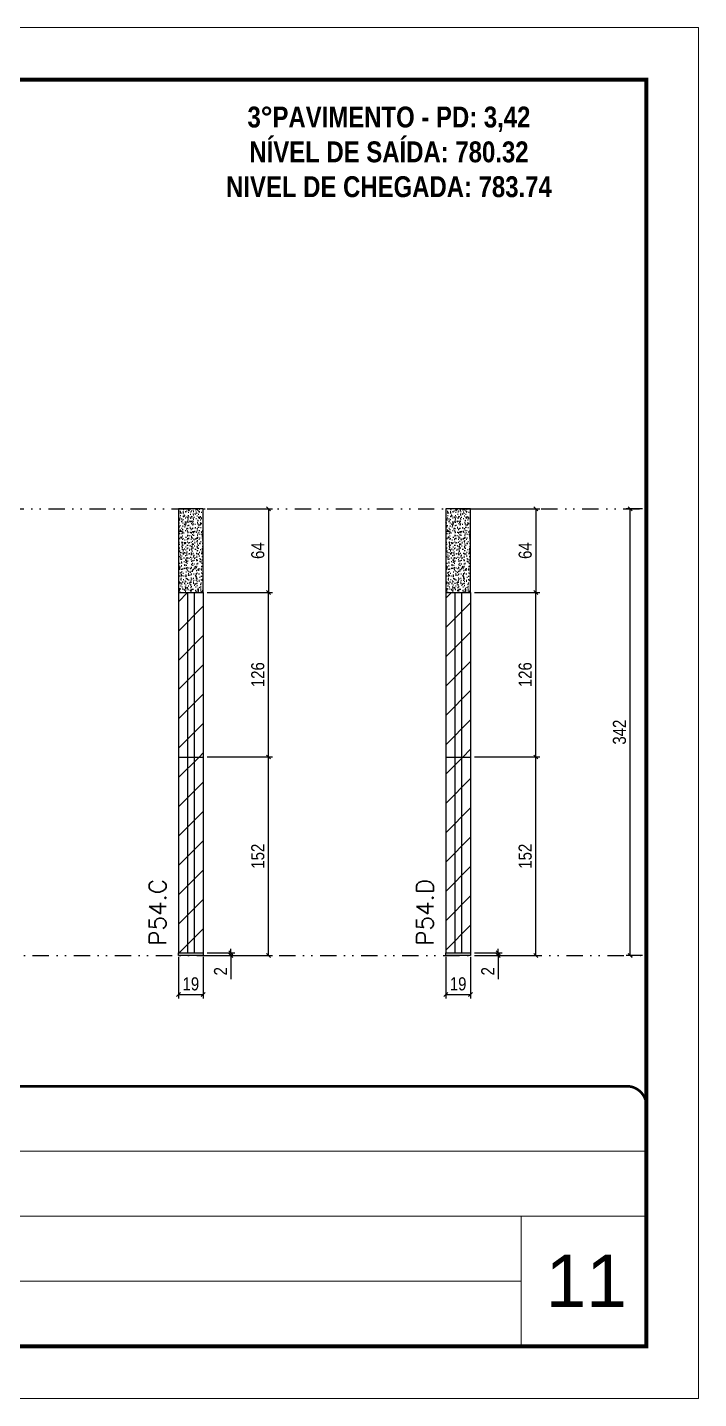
# Model space of a CAD drawing. Extents: x 14400 to 27878, y -21631 to 6985.
# Drawn here: x 18568 to 19082, y 3638 to 4688 of the extents above; entities that cross this region are included whole.
import ezdxf

# ---------------------------------------------------------------- set-up
doc = ezdxf.new("R2010")
doc.units = 0
for name, pattern in [('CONTINUO', [0]), ('DASHED', [0.75, 0.5, -0.25]), ('DIVIDE2', [0.625, 0.25, -0.125, 0, -0.125, 0, -0.125])]:
    doc.linetypes.add(name, pattern=pattern)
for name, color, linetype, lineweight in [('CARIMBO', 255, 'Continuous', 9), ('Folhas', 255, 'Continuous', 9), ('Hachura', 251, 'Continuous', 9), ('SARRAFO DE PRESSAO', 251, 'DASHED', 9), ('Texto Seção', 7, 'Continuous', 15)]:
    doc.layers.add(name, color=color, linetype=linetype, lineweight=lineweight)
for name, color, linetype in [('COTA', 241, 'Continuous'), ('NOMENCLATURA', 7, 'Continuous'), ('Nível', 160, 'Continuous'), ('Painéis', 200, 'Continuous'), ('SARR_2.2x7', 40, 'Continuous')]:
    doc.layers.add(name, color=color, linetype=linetype)
doc.styles.add('ARIAL', font='arial.ttf')
doc.styles.add('COTA TECNICA', font='techl___.ttf', dxfattribs={"height": 10})
doc.styles.add('COTA TECNICA-50', font='techl___.ttf', dxfattribs={"height": 10})
doc.styles.add('REGUA-120', font='ROMANS.shx', dxfattribs={"height": 15})
doc.styles.add('ROMANC', font='techb___.ttf', dxfattribs={"height": 2.5})
doc.dimstyles.new('COTA PAINEL-50', dxfattribs={"dimtxt": 10, "dimasz": 3, "dimexe": 3, "dimexo": 3, "dimgap": 3, "dimtad": 1, "dimdec": 1, "dimzin": 12, "dimdsep": 46, "dimtxsty": 'COTA TECNICA-50', "dimblk1": 'OBLIQUE', "dimblk2": 'OBLIQUE', "dimsah": 1, "dimcen": 0.9, "dimclrd": 4, "dimclre": 4, "dimclrt": 240, "dimadec": 1, "dimazin": 3, "dimtfac": 1, "dimtdec": 1, "dimtmove": 0, "dimatfit": 3, "dimfxl": 1, "dimtolj": 1, "dimtzin": 12, "dimarcsym": 0})
doc.dimstyles.new('PAINEL', dxfattribs={"dimtxt": 10, "dimasz": 3, "dimexe": 3, "dimexo": 3, "dimgap": 3, "dimtad": 1, "dimdec": 1, "dimzin": 12, "dimdsep": 46, "dimtxsty": 'COTA TECNICA', "dimblk1": 'OBLIQUE', "dimblk2": 'OBLIQUE', "dimsah": 1, "dimcen": 0.9, "dimclrd": 4, "dimclre": 4, "dimclrt": 240, "dimadec": 1, "dimazin": 3, "dimtfac": 1, "dimtdec": 1, "dimtmove": 0, "dimatfit": 3, "dimfxl": 1, "dimtolj": 1, "dimtzin": 12, "dimarcsym": 0})

# ---------------------------------------------------------------- blocks, each defined once
blk = doc.blocks.new('9999999999')
at = {"color": 30, "linetype": 'CONTINUO'}
for p, q in [((98564.6, 34379.6), (99584, 34379.6)), ((98564.6, 34329.8), (99488, 34329.8)), ((99584, 34329.8), (99488, 34329.8)), ((99488, 34329.8), (99488, 34230.2)), ((98564.6, 34280), (99488, 34280))]:
    blk.add_line(p, q, dxfattribs=at)
at = {"color": 30, "linetype": 'CONTINUO', "const_width": 2}
blk.add_lwpolyline([(99584, 34230.2), (99584, 34414.4, 0.414214), (99569, 34429.4), (98229, 34429.4, 0.414214), (98214, 34414.4), (98214, 34245.2, 0.414214), (98229, 34230.2), (99584, 34230.2)], format="xyb", dxfattribs=at)
at = {"layer": 'Folhas'}
blk.add_lwpolyline([(98139, 34190.2), (99624, 34190.2), (99624, 35240.2), (98139, 35240.2)], close=True, dxfattribs=at)
at = {"layer": 'Folhas', "color": 30, "const_width": 3}
blk.add_lwpolyline([(98214, 34230.2), (99584, 34230.2), (99584, 35200.2), (98214, 35200.2)], close=True, dxfattribs=at)
blk = doc.blocks.new('_Oblique')
at = {"color": 0, "linetype": 'ByBlock', "lineweight": -2}
blk.add_line((-0.5, -0.5), (0.5, 0.5), dxfattribs=at)
blk = doc.blocks.new('*D767')
at = {"layer": 'COTA', "color": 4, "lineweight": -2, "transparency": 16777216}
for p, q in [((18683.6, 3975.9), (18683.6, 3944)), ((18702.6, 3975.9), (18702.6, 3944)), ((18683.6, 3947), (18702.6, 3947))]:
    blk.add_line(p, q, dxfattribs=at)
at = {"layer": 'Defpoints', "color": 0, "transparency": 16777216}
for p in [(18683.6, 3978.9), (18702.6, 3978.9), (18702.6, 3947)]:
    blk.add_point(p, dxfattribs=at)
at = {"layer": 'COTA', "color": 4, "lineweight": -2, "transparency": 16777216, "xscale": 3, "yscale": 3, "zscale": 3, "rotation": 180}
blk.add_blockref('_Oblique', (18683.6, 3947), dxfattribs=at)
at = {"layer": 'COTA', "color": 4, "lineweight": -2, "transparency": 16777216, "xscale": 3, "yscale": 3, "zscale": 3}
blk.add_blockref('_Oblique', (18702.6, 3947), dxfattribs=at)
at = {"layer": 'COTA', "color": 240, "transparency": 16777216, "insert": (18693.1, 3955.1), "char_height": 10, "attachment_point": 5, "style": 'COTA TECNICA'}
blk.add_mtext('\\A1;19', dxfattribs=at)
blk = doc.blocks.new('*D768')
at = {"layer": 'COTA', "color": 4, "lineweight": -2, "transparency": 16777216}
for p, q in [((18723.8, 3978.9), (18723.8, 3981.9)), ((18705.6, 3978.9), (18726.8, 3978.9)), ((18705.6, 3976.9), (18726.8, 3976.9)), ((18723.8, 3978.9), (18723.8, 3976.9)), ((18723.8, 3976.9), (18723.8, 3958.7))]:
    blk.add_line(p, q, dxfattribs=at)
at = {"layer": 'Defpoints', "color": 0, "transparency": 16777216}
for p in [(18702.6, 3978.9), (18702.6, 3976.9), (18723.8, 3978.9)]:
    blk.add_point(p, dxfattribs=at)
at = {"layer": 'COTA', "color": 4, "lineweight": -2, "transparency": 16777216, "xscale": 3, "yscale": 3, "zscale": 3}
for p, rotation in [((18723.8, 3978.9), 270), ((18723.8, 3976.9), 90)]:
    blk.add_blockref('_Oblique', p, dxfattribs=dict(at, rotation=rotation))
at = {"layer": 'COTA', "color": 240, "transparency": 16777216, "insert": (18715.8, 3964.8), "char_height": 10, "attachment_point": 5, "rotation": 90, "style": 'COTA TECNICA-50'}
blk.add_mtext('\\A1;2', dxfattribs=at)
blk = doc.blocks.new('*D776')
at = {"layer": 'COTA', "color": 4, "linetype": 'ByBlock', "lineweight": -2, "transparency": 16777216}
for p, q in [((18705.6, 4318.9), (18755.5, 4318.9)), ((18752.5, 4318.9), (18752.5, 4254.9)), ((18705.6, 4254.9), (18755.5, 4254.9))]:
    blk.add_line(p, q, dxfattribs=at)
at = {"layer": 'Defpoints', "color": 0, "linetype": 'ByBlock', "transparency": 16777216}
for p in [(18702.6, 4318.9), (18702.6, 4254.9), (18752.5, 4254.9)]:
    blk.add_point(p, dxfattribs=at)
at = {"layer": 'COTA', "color": 4, "linetype": 'ByBlock', "lineweight": -2, "transparency": 16777216, "xscale": 3, "yscale": 3, "zscale": 3}
for p, rotation in [((18752.5, 4318.9), 90), ((18752.5, 4254.9), 270)]:
    blk.add_blockref('_Oblique', p, dxfattribs=dict(at, rotation=rotation))
at = {"layer": 'COTA', "color": 240, "linetype": 'ByBlock', "transparency": 16777216, "insert": (18744.4, 4286.9), "char_height": 10, "attachment_point": 5, "rotation": 90, "style": 'COTA TECNICA'}
blk.add_mtext('\\A1;64', dxfattribs=at)
blk = doc.blocks.new('*D769')
at = {"layer": 'COTA', "color": 4, "lineweight": -2, "transparency": 16777216}
for p, q in [((18888.3, 3975.9), (18888.3, 3944)), ((18907.3, 3975.9), (18907.3, 3944)), ((18888.3, 3947), (18907.3, 3947))]:
    blk.add_line(p, q, dxfattribs=at)
at = {"layer": 'Defpoints', "color": 0, "transparency": 16777216}
for p in [(18888.3, 3978.9), (18907.3, 3978.9), (18907.3, 3947)]:
    blk.add_point(p, dxfattribs=at)
at = {"layer": 'COTA', "color": 4, "lineweight": -2, "transparency": 16777216, "xscale": 3, "yscale": 3, "zscale": 3, "rotation": 180}
blk.add_blockref('_Oblique', (18888.3, 3947), dxfattribs=at)
at = {"layer": 'COTA', "color": 4, "lineweight": -2, "transparency": 16777216, "xscale": 3, "yscale": 3, "zscale": 3}
blk.add_blockref('_Oblique', (18907.3, 3947), dxfattribs=at)
at = {"layer": 'COTA', "color": 240, "transparency": 16777216, "insert": (18897.8, 3955.1), "char_height": 10, "attachment_point": 5, "style": 'COTA TECNICA'}
blk.add_mtext('\\A1;19', dxfattribs=at)
blk = doc.blocks.new('*D770')
at = {"layer": 'COTA', "color": 4, "lineweight": -2, "transparency": 16777216}
for p, q in [((18928.5, 3978.9), (18928.5, 3981.9)), ((18910.3, 3978.9), (18931.5, 3978.9)), ((18910.3, 3976.9), (18931.5, 3976.9)), ((18928.5, 3978.9), (18928.5, 3976.9)), ((18928.5, 3976.9), (18928.5, 3958.7))]:
    blk.add_line(p, q, dxfattribs=at)
at = {"layer": 'Defpoints', "color": 0, "transparency": 16777216}
for p in [(18907.3, 3978.9), (18907.3, 3976.9), (18928.5, 3978.9)]:
    blk.add_point(p, dxfattribs=at)
at = {"layer": 'COTA', "color": 4, "lineweight": -2, "transparency": 16777216, "xscale": 3, "yscale": 3, "zscale": 3}
for p, rotation in [((18928.5, 3978.9), 270), ((18928.5, 3976.9), 90)]:
    blk.add_blockref('_Oblique', p, dxfattribs=dict(at, rotation=rotation))
at = {"layer": 'COTA', "color": 240, "transparency": 16777216, "insert": (18920.5, 3964.8), "char_height": 10, "attachment_point": 5, "rotation": 90, "style": 'COTA TECNICA-50'}
blk.add_mtext('\\A1;2', dxfattribs=at)
blk = doc.blocks.new('*D777')
at = {"layer": 'COTA', "color": 4, "linetype": 'ByBlock', "lineweight": -2, "transparency": 16777216}
for p, q in [((18910.3, 4318.9), (18960.3, 4318.9)), ((18957.3, 4318.9), (18957.3, 4254.9)), ((18910.3, 4254.9), (18960.3, 4254.9))]:
    blk.add_line(p, q, dxfattribs=at)
at = {"layer": 'Defpoints', "color": 0, "linetype": 'ByBlock', "transparency": 16777216}
for p in [(18907.3, 4318.9), (18907.3, 4254.9), (18957.3, 4254.9)]:
    blk.add_point(p, dxfattribs=at)
at = {"layer": 'COTA', "color": 4, "linetype": 'ByBlock', "lineweight": -2, "transparency": 16777216, "xscale": 3, "yscale": 3, "zscale": 3}
for p, rotation in [((18957.3, 4318.9), 90), ((18957.3, 4254.9), 270)]:
    blk.add_blockref('_Oblique', p, dxfattribs=dict(at, rotation=rotation))
at = {"layer": 'COTA', "color": 240, "linetype": 'ByBlock', "transparency": 16777216, "insert": (18949.2, 4286.9), "char_height": 10, "attachment_point": 5, "rotation": 90, "style": 'COTA TECNICA'}
blk.add_mtext('\\A1;64', dxfattribs=at)
blk = doc.blocks.new('*D778')
at = {"layer": 'COTA', "color": 4, "lineweight": -2, "transparency": 16777216}
for p, q in [((18910.3, 4128.9), (18960.3, 4128.9)), ((18957.3, 3976.9), (18957.3, 4128.9)), ((18910.3, 3976.9), (18960.3, 3976.9))]:
    blk.add_line(p, q, dxfattribs=at)
at = {"layer": 'Defpoints', "color": 0, "transparency": 16777216}
for p in [(18907.3, 4128.9), (18957.3, 4128.9), (18907.3, 3976.9)]:
    blk.add_point(p, dxfattribs=at)
at = {"layer": 'COTA', "color": 4, "lineweight": -2, "transparency": 16777216, "xscale": 3, "yscale": 3, "zscale": 3}
for p, rotation in [((18957.3, 4128.9), 90), ((18957.3, 3976.9), 270)]:
    blk.add_blockref('_Oblique', p, dxfattribs=dict(at, rotation=rotation))
at = {"layer": 'COTA', "color": 240, "transparency": 16777216, "insert": (18949.2, 4052.9), "char_height": 10, "attachment_point": 5, "rotation": 90, "style": 'COTA TECNICA'}
blk.add_mtext('\\A1;152', dxfattribs=at)
blk = doc.blocks.new('*D779')
at = {"layer": 'COTA', "color": 4, "lineweight": -2, "transparency": 16777216}
for p, q in [((18910.3, 4254.9), (18960.3, 4254.9)), ((18957.3, 4128.9), (18957.3, 4254.9)), ((18910.3, 4128.9), (18960.3, 4128.9))]:
    blk.add_line(p, q, dxfattribs=at)
at = {"layer": 'Defpoints', "color": 0, "transparency": 16777216}
for p in [(18907.3, 4254.9), (18957.3, 4254.9), (18907.3, 4128.9)]:
    blk.add_point(p, dxfattribs=at)
at = {"layer": 'COTA', "color": 4, "lineweight": -2, "transparency": 16777216, "xscale": 3, "yscale": 3, "zscale": 3}
for p, rotation in [((18957.3, 4254.9), 90), ((18957.3, 4128.9), 270)]:
    blk.add_blockref('_Oblique', p, dxfattribs=dict(at, rotation=rotation))
at = {"layer": 'COTA', "color": 240, "transparency": 16777216, "insert": (18949.2, 4191.9), "char_height": 10, "attachment_point": 5, "rotation": 90, "style": 'COTA TECNICA'}
blk.add_mtext('\\A1;126', dxfattribs=at)
blk = doc.blocks.new('*D780')
at = {"layer": 'COTA', "color": 4, "lineweight": -2, "transparency": 16777216}
for p, q in [((18705.6, 4128.9), (18755.5, 4128.9)), ((18752.5, 3976.9), (18752.5, 4128.9)), ((18705.6, 3976.9), (18755.5, 3976.9))]:
    blk.add_line(p, q, dxfattribs=at)
at = {"layer": 'Defpoints', "color": 0, "transparency": 16777216}
for p in [(18702.6, 4128.9), (18752.5, 4128.9), (18702.6, 3976.9)]:
    blk.add_point(p, dxfattribs=at)
at = {"layer": 'COTA', "color": 4, "lineweight": -2, "transparency": 16777216, "xscale": 3, "yscale": 3, "zscale": 3}
for p, rotation in [((18752.5, 4128.9), 90), ((18752.5, 3976.9), 270)]:
    blk.add_blockref('_Oblique', p, dxfattribs=dict(at, rotation=rotation))
at = {"layer": 'COTA', "color": 240, "transparency": 16777216, "insert": (18744.4, 4052.9), "char_height": 10, "attachment_point": 5, "rotation": 90, "style": 'COTA TECNICA'}
blk.add_mtext('\\A1;152', dxfattribs=at)
blk = doc.blocks.new('*D781')
at = {"layer": 'COTA', "color": 4, "lineweight": -2, "transparency": 16777216}
for p, q in [((18705.6, 4254.9), (18755.5, 4254.9)), ((18752.5, 4128.9), (18752.5, 4254.9)), ((18705.6, 4128.9), (18755.5, 4128.9))]:
    blk.add_line(p, q, dxfattribs=at)
at = {"layer": 'Defpoints', "color": 0, "transparency": 16777216}
for p in [(18702.6, 4254.9), (18752.5, 4254.9), (18702.6, 4128.9)]:
    blk.add_point(p, dxfattribs=at)
at = {"layer": 'COTA', "color": 4, "lineweight": -2, "transparency": 16777216, "xscale": 3, "yscale": 3, "zscale": 3}
for p, rotation in [((18752.5, 4254.9), 90), ((18752.5, 4128.9), 270)]:
    blk.add_blockref('_Oblique', p, dxfattribs=dict(at, rotation=rotation))
at = {"layer": 'COTA', "color": 240, "transparency": 16777216, "insert": (18744.4, 4191.9), "char_height": 10, "attachment_point": 5, "rotation": 90, "style": 'COTA TECNICA'}
blk.add_mtext('\\A1;126', dxfattribs=at)
blk = doc.blocks.new('*D1864')
at = {"layer": 'COTA', "color": 4, "lineweight": -2, "transparency": 16777216}
for p, q in [((19039, 4318.9), (19026.6, 4318.9)), ((19029.6, 3976.9), (19029.6, 4318.9)), ((19039, 3976.9), (19026.6, 3976.9))]:
    blk.add_line(p, q, dxfattribs=at)
at = {"layer": 'Defpoints', "color": 0, "transparency": 16777216}
for p in [(19029.6, 4318.9), (19042, 4318.9), (19042, 3976.9)]:
    blk.add_point(p, dxfattribs=at)
at = {"layer": 'COTA', "color": 4, "lineweight": -2, "transparency": 16777216, "xscale": 3, "yscale": 3, "zscale": 3}
for p, rotation in [((19029.6, 4318.9), 90), ((19029.6, 3976.9), 270)]:
    blk.add_blockref('_Oblique', p, dxfattribs=dict(at, rotation=rotation))
at = {"layer": 'COTA', "color": 240, "transparency": 16777216, "insert": (19021.4, 4147.9), "char_height": 10, "attachment_point": 5, "rotation": 90, "style": 'COTA TECNICA'}
blk.add_mtext('\\A1;342', dxfattribs=at)

msp = doc.modelspace()

# ---------------------------------------------------------------- hatches: boundary and pattern name
at = {"layer": 'COTA'}
h = msp.add_hatch(dxfattribs=at)
h.set_pattern_fill('AR-CONC', color=256, scale=0.03)
h.set_pattern_definition([(50, (3000.693, -20.976), (5.4655401, -0.4781726), [0.5715, -6.2865]), (355, (3000.693, -20.976), (-1.0573026, 5.7317054), [0.4572, -5.0292175]), (100.451445, (3001.1483, -21.016), (4.4082374, 5.2535326), [0.4857003, -5.3427073]), (46.1842, (3000.693, -19.452), (8.1323712, -1.2612698), [0.85725, -9.42975]), (96.63556, (3001.3706, -19.557), (7.122124, 7.4227837), [0.7285507, -8.0140682]), (351.18415, (3000.693, -19.452), (7.122124, 7.4227837), [0.685799, -7.543792]), (21, (3001.455, -19.833), (4.5484317, -3.067956), [0.5715, -6.2865]), (326, (3001.455, -19.833), (1.8540609, 5.525639), [0.4572, -5.0292]), (71.451445, (3001.834, -20.089), (6.4024926, 2.457683), [0.4857003, -5.3426981]), (37.5, (3000.6929, -20.9761), (0.0926581, 2.53665117), [0, -4.96824, 0, -5.1054, 0, -5.04825]), (7.5, (3000.6929, -20.976), (2.00458988, 3.00541724), [0, -2.91084, 0, -4.85394, 0, -1.92405]), (327.5, (2998.9936, -20.9761), (4.06771786, -0.17186232), [0, -1.905, 0, -5.9436, 0, -7.8867]), (317.5, (2998.2316, -20.976), (4.44387544, 0.7627947), [0, -2.4765, 0, -3.94716, 0, -5.6007])])
h.paths.add_polyline_path([(18702.56, 4318.86), (18683.56, 4318.86), (18683.56, 4254.86), (18702.56, 4254.86)])
h = msp.add_hatch(dxfattribs=at)
h.set_pattern_fill('AR-CONC', color=256, scale=0.03)
h.set_pattern_definition([(50, (3205.441, -20.976), (5.4655401, -0.4781726), [0.5715, -6.2865]), (355, (3205.441, -20.976), (-1.0573026, 5.7317054), [0.4572, -5.0292175]), (100.451445, (3205.8963, -21.016), (4.4082374, 5.2535326), [0.4857003, -5.3427073]), (46.1842, (3205.441, -19.452), (8.1323712, -1.2612698), [0.85725, -9.42975]), (96.63556, (3206.1186, -19.557), (7.122124, 7.4227837), [0.7285507, -8.0140682]), (351.18415, (3205.441, -19.452), (7.122124, 7.4227837), [0.685799, -7.543792]), (21, (3206.203, -19.833), (4.5484317, -3.067956), [0.5715, -6.2865]), (326, (3206.203, -19.833), (1.8540609, 5.525639), [0.4572, -5.0292]), (71.451445, (3206.582, -20.089), (6.4024926, 2.457683), [0.4857003, -5.3426981]), (37.5, (3205.4409, -20.9761), (0.0926581, 2.53665117), [0, -4.96824, 0, -5.1054, 0, -5.04825]), (7.5, (3205.441, -20.976), (2.00458988, 3.00541724), [0, -2.91084, 0, -4.85394, 0, -1.92405]), (327.5, (3203.7416, -20.9761), (4.06771786, -0.17186232), [0, -1.905, 0, -5.9436, 0, -7.8867]), (317.5, (3202.9796, -20.976), (4.44387544, 0.7627947), [0, -2.4765, 0, -3.94716, 0, -5.6007])])
h.paths.add_polyline_path([(18907.3, 4318.86), (18888.3, 4318.86), (18888.3, 4254.86), (18907.3, 4254.86)])
at = {"layer": 'Hachura'}
h = msp.add_hatch(dxfattribs=at)
h.set_pattern_fill('ANSI31', color=256, scale=5)
h.paths.add_polyline_path([(17884.76, 4254.86), (17762.76, 4254.86), (17762.76, 4210.86), (17884.76, 4210.86)])
h.paths.add_polyline_path([(18022.76, 4254.86), (17884.76, 4254.86), (17884.76, 4210.86), (18022.76, 4210.86)])
h.paths.add_polyline_path([(18339.18, 4254.86), (18217.18, 4254.86), (18217.18, 4205.86), (18339.18, 4205.86)])
h.paths.add_polyline_path([(18477.18, 4254.86), (18339.18, 4254.86), (18339.18, 4205.86), (18477.18, 4205.86)])
h.paths.add_polyline_path([(18702.56, 4254.86), (18683.56, 4254.86), (18683.56, 4128.86), (18702.56, 4128.86)])
h.paths.add_polyline_path([(18907.3, 4254.86), (18888.3, 4254.86), (18888.3, 4128.86), (18907.3, 4128.86)])
h = msp.add_hatch(dxfattribs=at)
h.set_pattern_fill('ANSI31', color=256, scale=5)
h.paths.add_polyline_path([(17884.76, 4208.86), (17762.76, 4208.86), (17762.76, 4100.86), (17884.76, 4100.86)])
h.paths.add_polyline_path([(17884.76, 4100.86), (17762.76, 4100.86), (17762.76, 3978.86), (17884.76, 3978.86)])
h.paths.add_polyline_path([(18022.76, 4100.86), (17884.76, 4100.86), (17884.76, 3978.86), (18022.76, 3978.86)])
h.paths.add_polyline_path([(18022.76, 4208.86), (17884.76, 4208.86), (17884.76, 4100.86), (18022.76, 4100.86)])
h.paths.add_polyline_path([(18339.18, 4203.86), (18217.18, 4203.86), (18217.18, 4100.86), (18339.18, 4100.86)])
h.paths.add_polyline_path([(18339.18, 4100.86), (18217.18, 4100.86), (18217.18, 3978.86), (18339.18, 3978.86)])
h.paths.add_polyline_path([(18477.18, 4100.86), (18339.18, 4100.86), (18339.18, 3978.86), (18477.18, 3978.86)])
h.paths.add_polyline_path([(18477.18, 4203.86), (18339.18, 4203.86), (18339.18, 4100.86), (18477.18, 4100.86)])
h.paths.add_polyline_path([(18702.56, 4128.86), (18683.56, 4128.86), (18683.56, 3978.86), (18702.56, 3978.86)])
h.paths.add_polyline_path([(18907.3, 4128.86), (18888.3, 4128.86), (18888.3, 3978.86), (18907.3, 3978.86)])

# ---------------------------------------------------------------- linework, layer by layer
at = {"layer": 'COTA', "linetype": 'ByBlock'}
for points in [[(18683.56, 4254.86), (18702.56, 4254.86), (18702.56, 4318.86), (18683.56, 4318.86)], [(18888.3, 4254.86), (18907.3, 4254.86), (18907.3, 4318.86), (18888.3, 4318.86)]]:
    msp.add_lwpolyline(points, close=True, dxfattribs=at)
at = {"layer": 'Nível', "color": 4, "linetype": 'DIVIDE2', "ltscale": 50}
for p, q in [((17671.97, 4318.86), (19041.97, 4318.86)), ((17596.97, 3976.86), (19041.97, 3976.86))]:
    msp.add_line(p, q, dxfattribs=at)
at = {"layer": 'Painéis'}
for p, q in [((18683.56, 4254.86), (18683.56, 3978.86)), ((18683.56, 4254.86), (18702.56, 4254.86)), ((18702.56, 4254.86), (18702.56, 3978.86)), ((18888.3, 4254.86), (18888.3, 3978.86)), ((18888.3, 4254.86), (18907.3, 4254.86)), ((18907.3, 4254.86), (18907.3, 3978.86)), ((18683.56, 4128.86), (18702.56, 4128.86)), ((18888.3, 4128.86), (18907.3, 4128.86)), ((18683.56, 3978.86), (18702.56, 3978.86)), ((18683.56, 3978.86), (18702.56, 3978.86)), ((18683.56, 3976.86), (18683.56, 3978.86)), ((18702.56, 3976.86), (18683.56, 3976.86)), ((18702.56, 3978.86), (18702.56, 3976.86)), ((18888.3, 3978.86), (18907.3, 3978.86)), ((18888.3, 3978.86), (18907.3, 3978.86)), ((18888.3, 3976.86), (18888.3, 3978.86)), ((18907.3, 3976.86), (18888.3, 3976.86)), ((18907.3, 3978.86), (18907.3, 3976.86))]:
    msp.add_line(p, q, dxfattribs=at)
at = {"layer": 'SARR_2.2x7'}
for p, q in [((18690.56, 4254.88), (18690.56, 4128.86)), ((18695.56, 4254.88), (18695.56, 4128.86)), ((18895.3, 4254.88), (18895.3, 4128.86)), ((18900.3, 4254.88), (18900.3, 4128.86)), ((18690.56, 4128.86), (18690.56, 3978.86)), ((18695.56, 4128.86), (18695.56, 3978.86)), ((18895.3, 4128.86), (18895.3, 3978.86)), ((18900.3, 4128.86), (18900.3, 3978.86))]:
    msp.add_line(p, q, dxfattribs=at)

# ---------------------------------------------------------------- block references
at = {"layer": 'SARRAFO DE PRESSAO', "color": 6, "linetype": 'ByBlock'}
msp.add_blockref('9999999999', (-80542.01, -30552.63), dxfattribs=at)

# ---------------------------------------------------------------- texts
at = {"layer": 'CARIMBO', "style": 'ARIAL'}
msp.add_text('11', height=40, dxfattribs=at).set_placement((18964.83, 3707.72))
at = {"layer": 'NOMENCLATURA', "color": 2, "insert": (18844.81, 4653.64), "char_height": 16, "attachment_point": 2, "style": 'ROMANC'}
msp.add_mtext_dynamic_manual_height_columns('\\P3°PAVIMENTO - PD: 3,42\\PNÍVEL DE SAÍDA: 780.32\\PNIVEL DE CHEGADA: 783.74', width=432.3511, gutter_width=1, heights=[0], dxfattribs=at)
at = {"layer": 'Texto Seção', "char_height": 13, "width": 370.6998, "attachment_point": 7, "rotation": 90, "style": 'REGUA-120'}
for s, insert in [('P54.C', (18674.11, 3984.27)), ('P54.D', (18878.85, 3984.27))]:
    msp.add_mtext(s, dxfattribs=dict(at, insert=insert))

# ---------------------------------------------------------------- dimensions: what is measured, and where the dimension line sits
at = {"layer": 'COTA', "linetype": 'ByBlock'}
for base, p1, p2, picture, middle in [((18752.55, 4254.86), (18702.56, 4318.86), (18702.56, 4254.86), '*D776', (18744.44, 4286.86)), ((18957.29, 4254.86), (18907.3, 4318.86), (18907.3, 4254.86), '*D777', (18949.19, 4286.86))]:
    dim = msp.add_linear_dim(base=base, p1=p1, p2=p2, angle=90, dimstyle='PAINEL', dxfattribs=at)
    dim.commit()
    dim.dimension.update_dxf_attribs({"geometry": picture, "text_midpoint": middle})
at = {"layer": 'COTA'}
for base, p1, p2, picture, middle in [((19029.59, 4318.86), (19041.97, 3976.86), (19041.97, 4318.86), '*D1864', (19021.37, 4147.86)), ((18752.55, 4128.88), (18702.56, 3976.88), (18702.56, 4128.88), '*D780', (18744.44, 4052.88)), ((18957.29, 4128.86), (18907.3, 3976.86), (18907.3, 4128.86), '*D778', (18949.18, 4052.86))]:
    dim = msp.add_linear_dim(base=base, p1=p1, p2=p2, angle=90, dimstyle='PAINEL', dxfattribs=at)
    dim.commit()
    dim.dimension.update_dxf_attribs({"geometry": picture, "text_midpoint": middle})
for base, p1, p2, picture, middle in [((18752.55, 4254.88), (18702.56, 4128.88), (18702.56, 4254.88), '*D781', (18744.44, 4191.88)), ((18957.29, 4254.86), (18907.3, 4128.86), (18907.3, 4254.86), '*D779', (18949.19, 4191.86))]:
    dim = msp.add_linear_dim(base=base, p1=p1, p2=p2, angle=90, dimstyle='PAINEL', override={"dimtmove": 1}, dxfattribs=at)
    dim.commit()
    dim.dimension.update_dxf_attribs({"geometry": picture, "text_midpoint": middle})
for base, p1, p2, picture, middle in [((18723.75, 3978.86), (18702.56, 3976.86), (18702.56, 3978.86), '*D768', (18723.75, 3964.8)), ((18928.5, 3978.86), (18907.3, 3976.86), (18907.3, 3978.86), '*D770', (18928.5, 3964.8))]:
    dim = msp.add_linear_dim(base=base, p1=p1, p2=p2, angle=90, dimstyle='COTA PAINEL-50', dxfattribs=at)
    dim.commit()
    dim.dimension.update_dxf_attribs({"geometry": picture, "text_midpoint": middle, "dimtype": 160})
for base, p1, p2, picture, middle in [((18702.56, 3946.97), (18683.56, 3978.86), (18702.56, 3978.86), '*D767', (18693.06, 3955.05)), ((18907.3, 3946.97), (18888.3, 3978.86), (18907.3, 3978.86), '*D769', (18897.8, 3955.05))]:
    dim = msp.add_linear_dim(base=base, p1=p1, p2=p2, dimstyle='PAINEL', override={"dimarcsym": 2}, dxfattribs=at)
    dim.commit()
    dim.dimension.update_dxf_attribs({"geometry": picture, "text_midpoint": middle})

doc.saveas('drawing.dxf')
